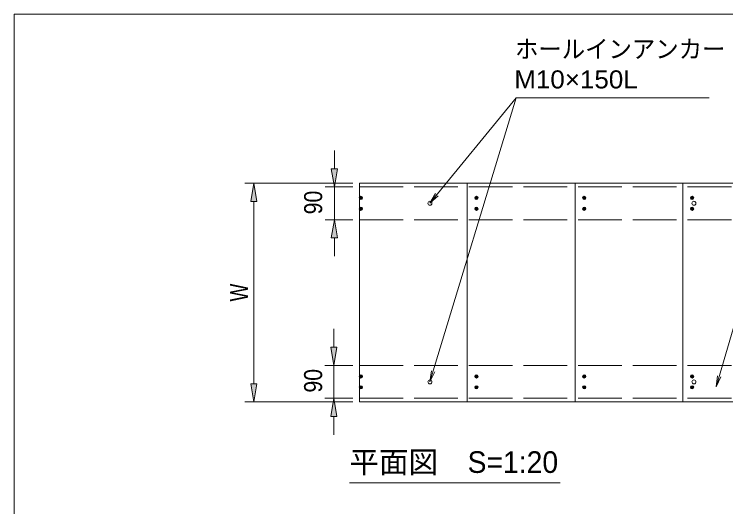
# Model space of a CAD drawing. Units: millimetres at full size, sheet at 1:20; details may follow other scales. Extents: x 200 to 8200, y 200 to 5740.
# Drawn here: x 200 to 2151, y 4389 to 5740 of the extents above; entities that cross this region are included whole.
import ezdxf
from ezdxf.enums import TextEntityAlignment as Align

# ---------------------------------------------------------------- set-up
doc = ezdxf.new("R2010")
doc.units = ezdxf.units.MM
doc.header["$LTSCALE"] = 20
doc.linetypes.add('DASHED', pattern=[7.5, 6, -1.5])
for name, color, linetype, lineweight in [('コーススレッド', 7, 'Continuous', 18), ('ホールインアンカー', 7, 'Continuous', 18), ('図面枠-A3', 7, 'Continuous', 20), ('寸法', 7, 'Continuous', 13), ('引出線', 7, 'Continuous', 13), ('文字', 7, 'Continuous', 13), ('破線', 7, 'DASHED', 9), ('縮尺', 7, 'Continuous', 15), ('階段本体', 7, 'Continuous', 18)]:
    doc.layers.add(name, color=color, linetype=linetype, lineweight=lineweight)
doc.styles.add('ＭＳ Ｐゴシック', font='')
doc.styles.get('ＭＳ Ｐゴシック').set_extended_font_data('MS PGothic')

# ---------------------------------------------------------------- blocks, each defined once
blk = doc.blocks.new('open_arrow')
at = {"color": 0, "linetype": 'Continuous', "lineweight": -2}
blk.add_lwpolyline([(7.5, 1.25), (0, 0), (7.5, -1.25)], dxfattribs=at)

msp = doc.modelspace()

# ---------------------------------------------------------------- hatches: boundary and pattern name
at = {"layer": 'コーススレッド'}
for points in [[(1146.48, 5236.32, 1), (1155.48, 5236.32, 1)], [(1463.22, 5236.32, 1), (1472.22, 5236.32, 1)], [(1758.91, 5236.32, 1), (1767.91, 5236.32, 1)], [(2054.61, 5236.32, 1), (2063.61, 5236.32, 1)], [(1146.48, 5206.32, 1), (1155.48, 5206.32, 1)], [(1463.22, 5206.32, 1), (1472.22, 5206.32, 1)], [(1758.91, 5206.32, 1), (1767.91, 5206.32, 1)], [(2054.61, 5206.32, 1), (2063.61, 5206.32, 1)], [(1146.48, 4746.68, -1), (1155.48, 4746.68, -1)], [(1463.22, 4746.68, -1), (1472.22, 4746.68, -1)], [(1758.91, 4746.68, -1), (1767.91, 4746.68, -1)], [(2054.61, 4746.68, -1), (2063.61, 4746.68, -1)], [(1146.48, 4716.68, -1), (1155.48, 4716.68, -1)], [(1463.22, 4716.68, -1), (1472.22, 4716.68, -1)], [(1758.91, 4716.68, -1), (1767.91, 4716.68, -1)], [(2054.61, 4716.68, -1), (2063.61, 4716.68, -1)]]:
    msp.add_hatch(color=256, dxfattribs=at).paths.add_polyline_path(points)
at = {"layer": '寸法'}
for points in [[(1069.69, 5316.32), (1086.36, 5316.32), (1078.02, 5266.32)], [(849.06, 5226.5), (865.73, 5226.5), (857.39, 5276.5)], [(1069.69, 5126.32), (1086.36, 5126.32), (1078.02, 5176.32)], [(1068.09, 4826.68), (1084.76, 4826.68), (1076.43, 4776.68)], [(849.06, 4726.5), (865.73, 4726.5), (857.39, 4676.5)], [(1068.09, 4636.68), (1084.76, 4636.68), (1076.43, 4686.68)]]:
    msp.add_hatch(color=256, dxfattribs=at).paths.add_polyline_path(points)

# ---------------------------------------------------------------- linework, layer by layer
at = {"layer": 'コーススレッド', "lineweight": 13}
for centre in [(1150.98, 5236.32), (1467.72, 5236.32), (1763.41, 5236.32), (2059.11, 5236.32), (1150.98, 5206.32), (1467.72, 5206.32), (1763.41, 5206.32), (2059.11, 5206.32), (1150.98, 4746.68), (1467.72, 4746.68), (1763.41, 4746.68), (2059.11, 4746.68), (1150.98, 4716.68), (1467.72, 4716.68), (1763.41, 4716.68), (2059.11, 4716.68)]:
    msp.add_circle(centre, 4.5, dxfattribs=at)
at = {"layer": 'ホールインアンカー'}
for centre in [(1340.05, 5221.5), (2064.08, 5221.5), (1340.14, 4731.68), (2064.17, 4731.68)]:
    msp.add_circle(centre, 5.46, dxfattribs=at)
at = {"layer": '図面枠-A3'}
msp.add_lwpolyline([(200, 200), (8200, 200), (8200, 5740), (200, 5740)], close=True, dxfattribs=at)
at = {"layer": '寸法'}
for p, q in [((1078.02, 5316.32), (1078.02, 5366.32)), ((1128.44, 5276.5), (832.39, 5276.5)), ((1128.47, 5266.32), (1053.02, 5266.32)), ((1078.02, 5266.32), (1078.02, 5176.32)), ((857.39, 5226.5), (857.39, 4726.5)), ((1128.47, 5176.32), (1053.02, 5176.32)), ((1078.02, 5126.32), (1078.02, 5076.32)), ((1076.43, 4826.68), (1076.43, 4876.68)), ((1128.55, 4776.68), (1051.43, 4776.68)), ((1076.43, 4776.68), (1076.43, 4686.68)), ((1128.55, 4686.68), (1051.43, 4686.68)), ((1128.85, 4676.5), (832.39, 4676.5)), ((1076.43, 4636.68), (1076.43, 4586.68))]:
    msp.add_line(p, q, dxfattribs=at)
for points in [[(1069.69, 5316.32), (1086.36, 5316.32), (1078.02, 5266.32)], [(849.06, 5226.5), (865.73, 5226.5), (857.39, 5276.5)], [(1069.69, 5126.32), (1086.36, 5126.32), (1078.02, 5176.32)], [(1068.09, 4826.68), (1084.76, 4826.68), (1076.43, 4776.68)], [(849.06, 4726.5), (865.73, 4726.5), (857.39, 4676.5)], [(1068.09, 4636.68), (1084.76, 4636.68), (1076.43, 4686.68)]]:
    msp.add_lwpolyline(points, close=True, dxfattribs=at)
at = {"layer": '引出線'}
msp.add_line((1340.05, 5221.5), (1576.52, 5511.15), dxfattribs=at)
for points in [[(1340.14, 4731.68), (1576.52, 5511.15), (2104.91, 5511.15), (2105.91, 5511.15)], [(2124.78, 4718.13), (2340.21, 5451.6), (3020.12, 5451.6), (3021.12, 5451.6)], [(1362.9, 5241.58), (1340.05, 5221.5), (1355.15, 5247.9)]]:
    msp.add_lwpolyline(points, dxfattribs=at)
at = {"layer": '破線'}
for p, q in [((1146.8, 5266.32), (3876.58, 5266.32)), ((1146.8, 5176.32), (3876.58, 5176.32)), ((1146.8, 4776.68), (3876.58, 4776.68)), ((1146.8, 4686.68), (3876.58, 4686.68))]:
    msp.add_line(p, q, dxfattribs=at)
at = {"layer": '縮尺'}
msp.add_line((1119.92, 4455.16), (1697.6, 4455.16), dxfattribs=at)
at = {"layer": '階段本体'}
for p, q in [((1146.8, 5276.5), (3876.58, 5276.5)), ((1146.8, 4676.5), (1146.8, 5276.5)), ((1442.42, 4676.5), (1442.42, 5276.5)), ((1738.13, 4676.5), (1738.13, 5276.5)), ((2033.83, 4676.5), (2033.83, 5276.5)), ((1146.8, 4676.5), (3876.58, 4676.5))]:
    msp.add_line(p, q, dxfattribs=at)

# ---------------------------------------------------------------- block references
at = {"layer": '引出線', "xscale": 4, "yscale": 4}
for p, rotation in [((1340.14, 4731.68), 73.1), ((2124.78, 4718.13), 73.6)]:
    msp.add_blockref('open_arrow', p, dxfattribs=dict(at, rotation=rotation))

# ---------------------------------------------------------------- texts
at = {"layer": '寸法', "style": 'ＭＳ Ｐゴシック'}
for s, width, p in [('90', 0.9, (1019.77, 5223.53)), ('W', 0.8, (816.39, 4976.5)), ('90', 0.9, (1019.64, 4734.69))]:
    msp.add_text(s, height=49.49, rotation=90, dxfattribs=dict(at, width=width)).set_placement(p, align=Align.MIDDLE_CENTER)
at = {"layer": '文字', "style": 'ＭＳ Ｐゴシック'}
for s, width, p in [('ホールインアンカー', 0.95, (1573.4, 5604.99)), ('M10×150L', 1.1, (1571.41, 5521.66))]:
    msp.add_text(s, height=49.49, dxfattribs=dict(at, width=width)).set_placement(p, align=Align.BOTTOM_LEFT)
at = {"layer": '縮尺', "style": 'ＭＳ Ｐゴシック'}
msp.add_text('平面図\u3000S=1:20', height=59.38, dxfattribs=at).set_placement((1119.38, 4464.14), align=Align.BOTTOM_LEFT)

doc.saveas('drawing.dxf')
